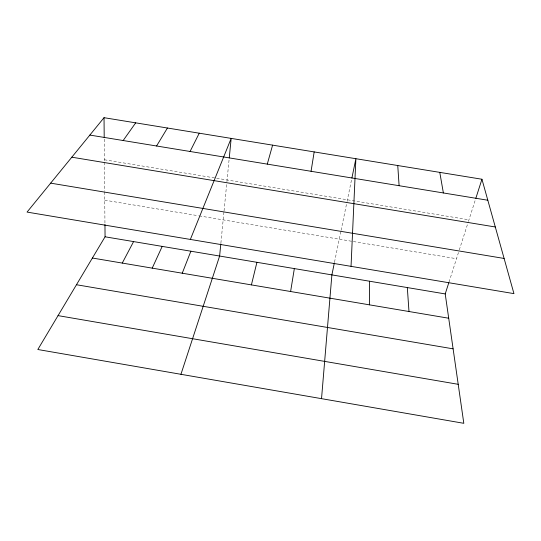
<?xml version="1.0" encoding="UTF-8"?>
<svg xmlns="http://www.w3.org/2000/svg" width="541" height="541" viewBox="0 0 541 541"><rect width="100%" height="100%" fill="white"/><g stroke="black" fill="none" stroke-linecap="round" stroke-linejoin="round"><path stroke-width="0.41" stroke-dasharray="2.71 2.03" d="M220.89 243.105L223.974 211.714M224.048 210.895L226.848 182.412M226.929 181.6L229.093 159.554M334.521 262.128L340.925 231.129M341.094 230.324L346.903 202.192M347.072 201.394L351.569 179.619M448.996 282.125L459.045 250.747M459.302 249.949L468.195 222.182M468.445 221.391L475.329 199.886M104.399 159.771L468.952 219.802M104.744 200.17L198.405 215.758M199.23 215.893L352.516 241.401M353.347 241.536L456.496 258.706M104.217 139.098L104.413 161.414M104.42 162.239L104.67 191.074M104.677 191.906L104.954 223.697"/><path stroke-width="0.81" d="M369.395 304.833L369.537 281.219M351.041 266.348L355.89 158.709L351.907 178.009M321.53 398.663L331.883 274.896L334.352 262.926M220.809 243.917L219.619 256.042L180.937 374.304M229.256 157.925L231.169 138.395L190.351 239.44M311.061 171.287L314.172 151.913M290.605 291.518L294.345 268.586M251.409 284.897L256.921 262.304M267.281 164.119L272.596 145.144M104.961 224.515L105.062 236.796L37.829 349.506L463.813 423.312L445.216 293.932L448.746 282.909M475.837 198.297L481.943 179.24L104.034 117.688L27.05 212.092L513.95 293.628L481.943 179.24M182.236 273.212L190.878 251.213M152.217 268.14L162.199 246.392M190.067 151.48L199.257 133.194M122.266 263.075L133.6 241.59M156.572 145.996L167.433 128.014M123.165 140.525L135.69 122.841M89.86 135.074L487.813 200.231M71.818 157.194L495.299 226.983M50.651 183.149L504.104 258.449M105.062 236.796L445.216 293.932M92.396 258.03L448.712 318.23M76.47 284.735L453.108 348.844M58.043 315.619L458.207 384.313M439.779 172.376L443.377 192.954M407.319 287.569L408.982 311.521M397.757 165.526L399.109 185.705M104.034 117.688L104.203 137.455"/></g></svg>
